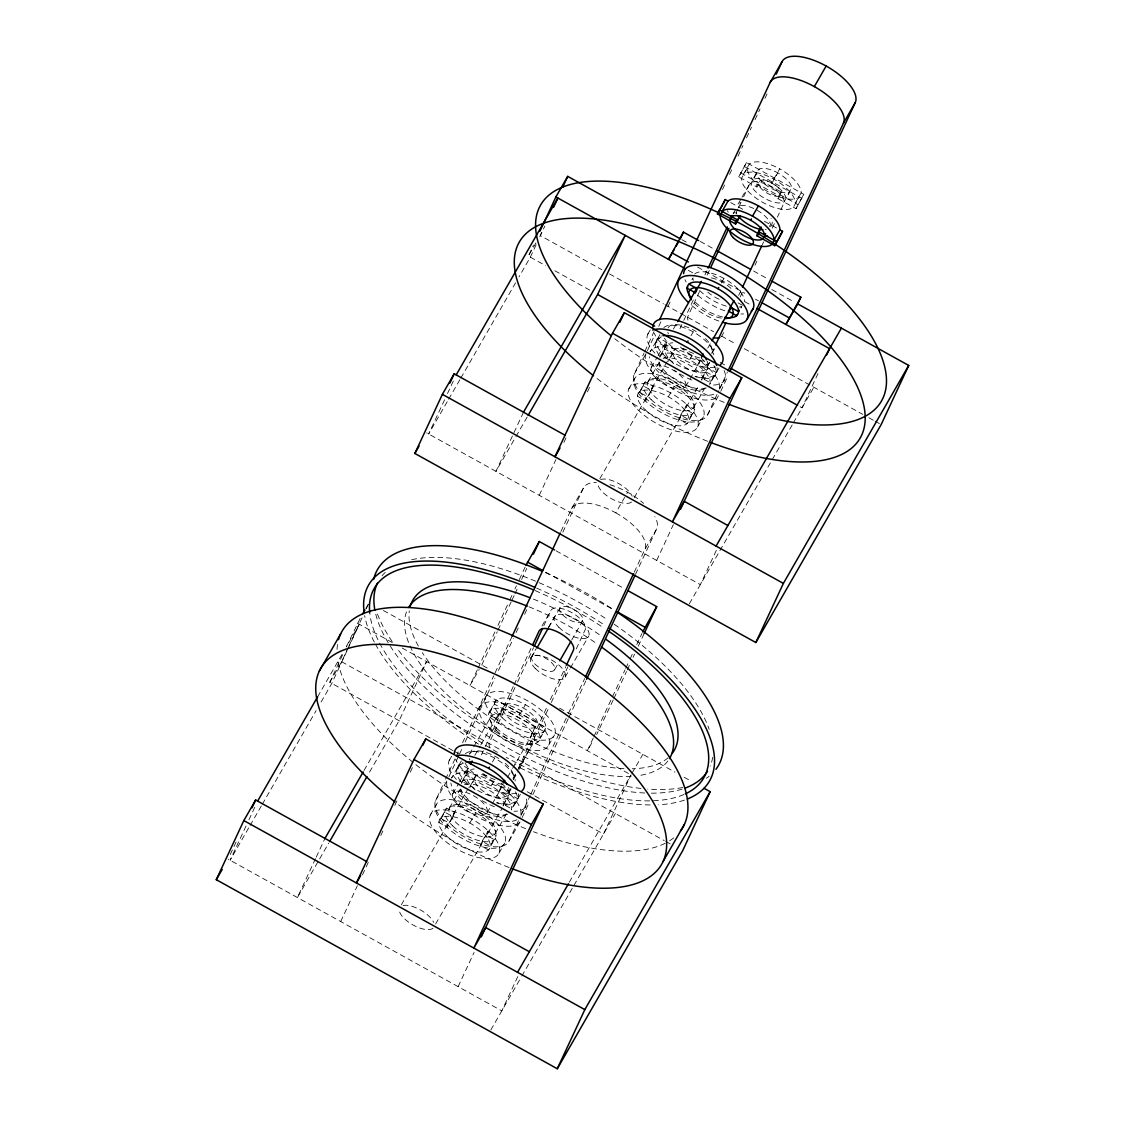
<?xml version="1.0" encoding="UTF-8"?>
<svg xmlns="http://www.w3.org/2000/svg" width="1125" height="1125" viewBox="0 0 1125 1125"><rect width="100%" height="100%" fill="white"/><g stroke="black" fill="none" stroke-linecap="round" stroke-linejoin="round"><path stroke-width="0.75" stroke-dasharray="5 3.75" d="M230.287 854.466L236.812 840.459M246.052 826.003L230.105 860.231L249.216 826.973M248.948 819.773L255.473 805.767M444.6 399.769L428.653 434.011L447.778 400.753M447.497 393.553L454.739 377.986M453.066 750.642L329.794 682.298L343.575 652.725M346.472 646.509L360.717 617.288M529.073 254.517L533.419 245.18M329.794 682.298L341.62 661.725L348.145 647.719M348.863 646.172L362.644 616.613M366.258 608.822L368.438 604.153M541.617 232.397L540.169 235.505L601.819 269.691M347.006 650.714L331.791 683.395L320.484 703.041M347.738 649.167L359.325 624.263L346.289 646.945M536.133 244.73L530.339 257.175L519.033 276.82M539.761 236.939L544.837 226.055M315.52 858.642L297.408 897.539L328.697 843.131M316.252 857.095L324.956 838.42M523.505 412.2L495.956 471.319L515.081 438.075M340.706 921.558L357.37 885.769M362.447 874.87L368.255 862.425M380.784 835.509L383.006 830.756M394.805 805.416L397.012 800.677M410.287 772.172L412.509 767.419M539.255 495.323L555.933 459.534M563.906 442.42L566.072 437.752M587.447 391.866L589.669 387.112M477.309 669.755L469.941 685.589L479.222 669.431M478.041 668.166L495.014 631.758M497.967 625.416L509.034 601.664M509.766 600.089L511.973 595.336M514.927 588.994L516.403 585.83M519.356 579.502L525.248 566.831M481.753 665.03L497.25 631.772M497.981 630.197L511.256 601.692M512.002 600.103L514.209 595.35M514.955 593.775L518.639 585.858M521.592 579.516L526.753 568.434M520.045 821.855L508.964 841.134A41.948 17.859 29.9 0 1 464.738 837.042A41.948 17.859 29.9 0 1 435.642 800.48L444.136 782.255M445.542 779.217L455.456 757.941M456.159 756.422L459.703 748.814M462.544 742.739L493.678 675.872M495.098 672.834L512.086 636.37M560.925 531.52L571.556 508.725L583.369 488.166A41.948 17.859 29.9 0 1 596.334 482.47M646.017 353.7A41.948 17.859 29.9 0 0 673.467 389.334A41.948 17.859 29.9 0 0 718.509 395.733L707.513 414.914A41.948 17.859 29.9 0 1 663.286 410.822A41.948 17.859 29.9 0 1 634.191 374.259L644.105 352.983M644.808 351.464L654.005 331.706M448.875 776.883L458.789 755.606M459.492 754.087L462.333 748.012M465.159 741.938L494.888 678.108M498.431 670.514L513.295 638.606M516.122 632.517L518.245 627.961M524.616 614.292L526.739 609.736M562.852 532.223L583.369 488.166M647.423 350.663L654.511 335.461M658.758 326.348L660.881 321.792M667.955 306.591L671.498 298.997M722.461 189.577L724.584 185.02M729.534 174.389L733.078 166.795M738.042 156.15L742.992 145.519M746.536 137.911L751.486 127.28M755.03 119.686L759.98 109.041M764.93 98.409L768.473 90.816M738.717 176.892L746.508 162.562L803.798 194.316L795.994 208.659L777.952 198.647A13.106 5.583 29.9 0 0 779.794 194.569L781.27 191.995A13.106 5.583 29.9 0 0 772.2 183.164A13.106 5.583 29.9 0 0 760.317 180.38L758.841 182.953A13.106 5.583 29.9 0 0 756.9 186.989L738.717 176.892L746.508 162.562M481.416 754.833L483.328 750.713M485.255 746.592L513.422 686.123M514.055 684.745L531.337 647.648M679.964 328.613L681.877 324.492M683.803 320.358L694.041 298.378M704.925 275.02L706.852 270.886M514.997 687.544L489.389 742.514A19.659 8.367 29.9 0 0 490.261 748.238M517.556 682.045L533.559 647.691M543.811 625.711L550.842 610.594A19.659 8.367 29.9 0 1 571.584 612.506A19.659 8.367 29.9 0 1 585.225 629.648L574.973 651.628M699.469 291.558L687.938 316.294A19.659 8.367 29.9 0 0 688.809 322.017M707.147 275.062L709.706 269.564M735.961 213.23L737.873 209.109M738.52 207.731L741.08 202.233M743.639 196.734L749.405 184.373A19.659 8.367 29.9 0 1 770.133 186.286A19.659 8.367 29.9 0 1 783.773 203.428L777.375 217.167M513.225 779.386L515.784 773.888M518.344 768.389L546.511 707.92M550.35 699.68L565.72 666.703M711.773 353.166L714.333 347.667M738.661 295.439L741.22 289.955M762.342 244.603L763.622 241.847M770.667 226.73L771.947 223.988A19.659 8.367 29.9 0 0 771.089 218.264M519.328 769.289L548.733 707.977M551.292 702.478L567.928 666.745M722.32 335.348L723.6 332.606M740.236 296.873L743.442 289.997M754.959 265.261L756.886 261.141M772.242 228.164L774.802 222.666M795.994 208.659L803.798 194.316M508.964 841.134L520.284 816.82M521.002 815.302L530.198 795.544M530.902 794.025L567.717 715.008M568.42 713.489L584.705 678.544M634.261 572.175L644.878 549.38L656.691 528.82A41.948 17.859 29.9 0 0 654.862 516.614M707.513 414.914L718.833 390.6M719.55 389.081L727.327 372.361M522.197 817.538L529.284 802.336M532.814 794.742L568.209 718.763M568.927 717.244L585.914 680.78M635.456 574.397L656.691 528.82M720.745 391.317L727.833 376.116M458.128 986.653L474.075 952.425M656.677 560.433L673.341 524.644M593.255 738.028L587.348 750.684L593.269 740.405M593.986 736.439L624.966 669.938M625.711 668.348L629.395 660.431M630.141 658.856L633.08 652.514M636.778 644.597L641.939 633.516M613.195 700.045L596.644 734.541M613.927 698.456L626.47 671.541M627.202 669.952L630.155 663.623M633.108 657.295L634.584 654.131M638.269 646.214L644.175 633.544M517.753 976.641L501.806 1010.869L228.108 859.12M716.302 550.42L700.355 584.648L426.656 432.9M817.987 373.584L802.041 407.812L799.031 406.139M535.95 242.845L528.342 256.064L545.639 265.655M448.636 399.248L459.942 379.589M460.814 378.084L515.559 282.867M365.78 608.47L368.325 604.069M317.616 696.811L341.944 654.497M250.088 825.469L261.394 805.823M262.252 804.305L316.139 710.606M515.939 436.556L527.245 416.911M364.064 770.4L426.628 661.584L399.094 720.717L367.805 775.125M647.719 334.308L651.094 328.444M634.191 374.259L645.272 354.98M628.791 388.898L634.711 378.619M655.988 341.606L650.081 351.886A39.319 16.748 29.9 0 1 691.538 355.725A39.319 16.748 29.9 0 1 718.819 389.995L724.725 379.716M659.939 334.659L658.252 337.598L666.464 342.155A19.659 8.367 29.9 0 0 664.58 346.219L656.353 341.663L659.686 335.869M691.903 279.844L692.634 278.564M740.531 199.786L737.578 204.933A19.659 8.367 29.9 0 1 741.122 202.5M742.008 197.213L749.405 184.373M733.177 213.652L735.708 209.25M733.627 213.567L734.372 212.288M651.277 367.538L657.239 357.173M658.083 355.683L664.903 343.842M673.383 329.091L676.8 323.142M664.58 346.219L667.898 340.439M756.9 186.989L758.377 184.416L779.428 196.088L777.952 198.647M659.827 357.3L664.622 348.947L672.848 353.503L668.419 361.223M647.93 381.881L659.756 361.322M599.836 478.673L645.975 398.419M651.895 388.139L667.266 361.406A19.659 8.367 29.9 0 1 668.827 359.733L674.747 349.453L666.52 344.883L660.614 355.177L668.827 359.733M647.55 396.745L653.456 386.466L645.23 381.895L639.323 392.175L647.55 396.745A19.659 8.367 29.9 0 0 645.652 400.795L637.439 396.239L643.345 385.959L651.572 390.516L645.652 400.795M773.789 179.142L779.709 168.863A30.15 12.839 29.9 0 1 801.169 192.853L795.248 203.147A30.15 12.839 29.9 0 0 773.789 179.142A30.15 12.839 29.9 0 0 743.372 174.375L749.292 164.095A30.15 12.839 29.9 0 1 779.709 168.863M771.905 183.206L777.811 172.912A19.659 8.367 29.9 0 1 791.775 187.65L785.869 197.93A19.659 8.367 29.9 0 0 771.905 183.206A19.659 8.367 29.9 0 0 752.766 179.578L758.672 169.298A19.659 8.367 29.9 0 1 777.811 172.912M690.975 335.784L693.197 331.931M721.35 282.966L723.937 278.466M449.17 760.542L451.702 756.127M479.911 707.077L485.817 696.797M435.642 800.48L447.455 779.92A41.948 17.859 29.9 0 0 474.919 815.555A41.948 17.859 29.9 0 0 519.961 821.953M668.362 396.788L674.283 386.508M689.653 359.775L693.337 353.348M430.242 815.119L436.148 804.839M457.439 767.827L451.533 778.106A39.319 16.748 29.9 0 1 492.989 781.945A39.319 16.748 29.9 0 1 520.27 816.216L526.177 805.936M461.391 760.88L459.689 763.819L467.916 768.375A19.659 8.367 29.9 0 0 466.031 772.439L457.805 767.883L461.123 762.103M769.388 226.589L770.498 224.662A19.659 8.367 29.9 0 0 756.534 209.925A19.659 8.367 29.9 0 0 737.395 206.311M541.983 626.006L550.842 610.594M469.42 754.2L472.838 748.28M473.681 746.803L490.711 717.188M709.622 362.714L705.923 369.141L697.697 364.584A19.659 8.367 29.9 0 0 699.595 360.52L700.706 358.594M697.697 364.584L701.03 358.805M685.645 386.592L699.272 362.897M707.752 348.145L710.325 343.688M452.728 793.758L458.691 783.394M459.534 781.917L466.355 770.062M474.834 755.325L479.967 746.381M480.825 744.891L497.095 716.611M530.761 658.055L536.02 648.914M548.283 627.581L554.414 616.922M531.745 656.944L536.006 649.547M548.761 627.356L559.828 608.119M496.772 718.973A19.659 8.367 29.9 0 1 498.656 714.923L504.548 704.686A19.659 8.367 29.9 0 1 523.702 708.286A19.659 8.367 29.9 0 1 537.666 723.052L531.788 733.289A19.659 8.367 29.9 0 1 529.889 737.339L538.116 741.909L544.022 731.616L494.452 704.138L488.545 714.417L496.772 718.973L502.65 708.75L535.781 727.116L529.889 737.339M466.031 772.439L469.35 766.659M571.556 508.725A41.948 17.859 29.9 0 1 615.769 512.817L624.642 497.391M626.864 493.537L627.595 492.258M461.278 783.52L466.073 775.167L474.3 779.723L469.87 787.444M449.381 808.102L460.364 789.019M711.97 353.348L716.4 345.628M709.298 362.517L707.822 365.077L699.595 360.52M740.77 307.772L741.516 306.478M741.094 307.969L741.839 306.689M680.667 415.111L686.587 404.831L694.8 409.387L688.894 419.667L680.667 415.111A19.659 8.367 29.9 0 1 678.783 419.161L687.009 423.717L692.916 413.438L684.689 408.881A19.659 8.367 29.9 0 0 686.587 404.831M701.958 378.098L707.864 367.819L716.091 372.375L710.184 382.655L701.958 378.098A19.659 8.367 29.9 0 1 701.747 380.208M678.783 419.161L684.689 408.881M701.536 379.589L705.98 371.869L714.192 376.425L709.763 384.145M634.205 497.728L680.344 417.488M686.264 407.194L699.075 384.919M401.288 904.894L447.427 824.653M453.347 814.373L467.859 789.117M449.002 822.966L454.908 812.686L446.681 808.13L440.775 818.409L449.002 822.966A19.659 8.367 29.9 0 0 447.103 827.03L438.877 822.459L444.797 812.18L453.023 816.736L447.103 827.03M470.278 785.953L476.184 775.673L467.972 771.117L462.052 781.397L470.278 785.953A19.659 8.367 29.9 0 0 468.844 787.387M693.759 407.292L705.586 386.733A26.213 11.166 29.9 0 1 678.98 384.736A26.213 11.166 29.9 0 1 659.433 362.278M492.427 762.005L494.648 758.152M519.483 714.966L525.389 704.686M716.456 372.431L718.987 368.016M554.667 669.656L558.914 662.245M571.683 640.055L582.736 620.817M469.814 823.008L475.72 812.728M491.091 785.995L495.155 778.936M697.528 427.008L703.448 416.728M511.073 788.934L507.375 795.361L499.148 790.805A19.659 8.367 29.9 0 0 501.047 786.755L502.158 784.814M499.148 790.805L502.847 784.378M487.097 812.812L491.358 805.416M492.202 803.925L500.723 789.117M507.488 777.347L511.763 769.908M512.62 768.417L531.464 735.666M565.13 677.109L569.517 669.487M570.389 667.969L588.783 635.977M512.958 778.345L516.361 772.425M517.219 770.934L534.248 741.333M513.422 779.569L517.852 771.848M510.736 788.737L509.259 791.311L501.047 786.755M482.119 841.331L488.039 831.052L496.252 835.608L490.345 845.887L482.119 841.331A19.659 8.367 29.9 0 1 480.234 845.395L488.447 849.952L494.367 839.672L486.141 835.102A19.659 8.367 29.9 0 0 488.039 831.052M503.409 804.319L509.316 794.039L517.542 798.595L511.622 808.875L503.409 804.319A19.659 8.367 29.9 0 1 503.353 805.866M480.234 845.395L486.141 835.102M502.988 805.809L507.431 798.103L515.644 802.659L511.58 809.719M435.656 923.948L481.795 843.708M487.716 833.428L502.228 808.172M495.211 833.513L506.194 814.416M517.908 798.652L520.439 794.25M548.648 745.186L554.555 734.906M498.98 853.228L504.9 842.948M689.372 603.745L792.478 424.434M793.35 422.93L813.867 387.253M569.32 882.225L631.027 774.914L603.492 834.033L526.261 791.212M631.884 773.438L642.853 754.341M490.823 1029.966L520.931 977.625M521.789 976.106L573.075 886.936M573.947 885.431L615.319 813.473M744.623 166.613L801.914 198.38M760.317 180.38L781.27 191.995M740.602 172.842L758.841 182.953M779.794 194.569L797.892 204.595M730.688 202.598L743.47 209.686M764.423 221.302L777.206 228.389M700.2 241.411L713.925 249.019M753.567 270.998L767.292 278.62M681.834 239.653L686.405 242.184M771.806 289.533L794.672 302.217M697.528 267.047L744.792 293.259M755.466 299.18L758.517 300.867M688.303 270.352L695.939 274.584M744.736 301.641L752.358 305.873M738.07 302.906L742.584 305.395M609.469 273.923L663.441 303.848M664.959 304.692L678.684 312.3M680.217 313.144L713.756 331.748M721.392 335.981L736.636 344.433M744.258 348.666L862.819 414.394M868.936 417.783L873.52 420.328M875.053 421.172L879.637 423.717M554.808 270.745L589.992 290.25M720.239 362.461L726.342 365.836M556.059 550.814L624.684 588.867M545.766 572.231L614.391 610.27M383.386 610.495L489.389 669.248M559.533 708.145L674.986 772.158M684.155 777.248L691.805 781.481M357.342 623.166L392.977 642.923M402.159 648.014L629.522 774.07M498.656 714.923L490.444 710.367L496.35 700.073L545.92 727.566L540 737.845L531.788 733.289M341.62 661.725L664.256 840.614M665.789 841.458L670.388 844.003M454.584 751.486L459.169 754.017M615.769 512.817A41.948 17.859 29.9 0 1 644.878 549.38M609.919 484.734A41.948 17.859 29.9 0 1 643.598 503.395M523.758 761.569A19.659 8.367 29.9 0 1 514.659 763.959M502.833 784.519A19.659 8.367 29.9 0 1 481.177 772.509M506.517 813.811A26.213 11.166 29.9 0 1 479.391 810.394A26.213 11.166 29.9 0 1 460.87 788.513M464.555 784.702A26.213 11.166 29.9 0 1 488.855 790.102A26.213 11.166 29.9 0 1 507.164 808.327M721.927 335.995A19.659 8.367 29.9 0 1 721.378 336.572M699.736 357.961A19.659 8.367 29.9 0 1 679.725 346.289M663.103 358.481A26.213 11.166 29.9 0 1 686.25 363.248A26.213 11.166 29.9 0 1 705.192 380.644M501.131 783.084A19.659 8.367 29.9 0 1 503.916 799.045A19.659 8.367 29.9 0 1 476.522 784.702A19.659 8.367 29.9 0 1 487.223 775.786M673.706 837.886A196.608 83.714 29.9 0 1 667.941 841.809M665.198 843.286A196.608 83.714 29.9 0 1 533.475 831.713M525.67 828.647A196.608 83.714 29.9 0 1 337.5 658.603M337.036 649.42A196.608 83.714 29.9 0 1 337.795 642.783M509.077 867.516A196.608 83.714 29.9 0 1 396.281 803.011M495.028 779.681A24.905 10.603 29.9 0 1 480.881 772.228M469.8 759.98A24.905 10.603 29.9 0 1 469.294 758.602M469.913 753.384A24.905 10.603 29.9 0 1 499.57 758.995M505.181 763.256A24.905 10.603 29.9 0 1 513.281 777.431M516.727 793.238A39.319 16.748 29.9 0 1 482.358 784.533A39.319 16.748 29.9 0 1 455.653 759.375M518.527 793.73A39.319 16.748 29.9 0 1 496.406 802.758M456.37 779.4A39.319 16.748 29.9 0 1 452.447 757.083M505.223 787.191A28.842 12.277 29.9 0 1 465.047 762.863M465.384 753.75A28.842 12.277 29.9 0 1 494.353 757.983A28.842 12.277 29.9 0 1 515.18 781.031M508.556 787.5A28.842 12.277 29.9 0 1 478.336 790.763A28.842 12.277 29.9 0 1 462.938 762.202M667.856 760.992A150.736 64.181 29.9 0 1 637.65 775.716M631.181 776.32A150.736 64.181 29.9 0 1 473.386 716.583A150.736 64.181 29.9 0 1 407.32 609.947M528.961 606.797A150.736 64.181 29.9 0 1 597.628 644.259M709.186 776.194A196.608 83.714 29.9 0 1 706.416 778.247M682.692 787.5A196.608 83.714 29.9 0 1 647.733 789.047M640.997 788.428A196.608 83.714 29.9 0 1 397.083 648.464M392.175 641.573A196.608 83.714 29.9 0 1 376.566 611.606M545.428 572.681A196.608 83.714 29.9 0 1 614.081 610.073M684.422 800.1A196.608 83.714 29.9 0 1 658.659 804.755M650.152 804.938A196.608 83.714 29.9 0 1 519.216 767.362M478.477 744.103A196.608 83.714 29.9 0 1 375.834 644.892M374.259 641.967A196.608 83.714 29.9 0 1 364.627 615.628M536.569 588.094A196.608 83.714 29.9 0 1 605.208 625.5M682.172 789.103A190.055 80.916 29.9 0 1 650.883 793.167M644.738 792.998A190.055 80.916 29.9 0 1 375.202 611.775M382.078 575.747A190.055 80.916 29.9 0 1 385.242 572.386M411.694 559.673A190.055 80.916 29.9 0 1 607.444 619.706M614.222 624.277A190.055 80.916 29.9 0 1 709.172 729.394M712.645 757.322A190.055 80.916 29.9 0 1 710.227 766.055M683.888 794.531A190.055 80.916 29.9 0 1 506.306 757.392M497.377 752.358A190.055 80.916 29.9 0 1 369.942 614.686M535.177 590.611A190.055 80.916 29.9 0 1 603.014 627.413M668.123 757.73A150.736 64.181 29.9 0 1 632.194 768.755M623.967 768.656A150.736 64.181 29.9 0 1 422.325 652.683M418.359 646.073A150.736 64.181 29.9 0 1 409.289 610.861M533.391 599.091A150.736 64.181 29.9 0 1 602.072 636.553M535.781 727.116A19.659 8.367 29.9 0 1 516.614 723.502A19.659 8.367 29.9 0 1 502.65 708.75M432.984 928.209A19.659 8.367 29.9 0 1 413.184 925.059A19.659 8.367 29.9 0 1 399.178 909.464M403.087 905.498A19.659 8.367 29.9 0 1 420.272 909.844A19.659 8.367 29.9 0 1 433.617 922.416M453.023 816.736A19.659 8.367 29.9 0 1 454.908 812.686M526.373 799.003A39.319 16.748 29.9 0 1 514.027 811.266M494.452 806.766A39.319 16.748 29.9 0 1 479.602 799.045M460.659 781.678A39.319 16.748 29.9 0 1 464.541 762.961M516.994 819.675A39.319 16.748 29.9 0 1 478.8 812.391A39.319 16.748 29.9 0 1 450.9 783.028M515.377 791.817A28.842 12.277 29.9 0 1 497.194 802.73M475.116 789.933A28.842 12.277 29.9 0 1 474.272 769.022M507.769 814.134A28.842 12.277 29.9 0 1 481.795 808.931A28.842 12.277 29.9 0 1 460.87 789.258M461.264 782.241A28.842 12.277 29.9 0 1 490.95 785.925A28.842 12.277 29.9 0 1 511.495 809.944M719.114 299.222A19.659 8.367 29.9 0 1 707.794 292.162M711.366 277.889A19.659 8.367 29.9 0 1 731.756 289.195M701.283 358.172A19.659 8.367 29.9 0 1 700.748 372.839A19.659 8.367 29.9 0 1 673.987 356.752A19.659 8.367 29.9 0 1 688.57 350.536M631.533 501.989A19.659 8.367 29.9 0 1 612.562 499.289A19.659 8.367 29.9 0 1 597.783 484.158M600.609 479.573A19.659 8.367 29.9 0 1 617.962 483.145A19.659 8.367 29.9 0 1 632.166 496.195M715.275 367.003A39.319 16.748 29.9 0 1 680.906 358.312A39.319 16.748 29.9 0 1 654.216 333.155M717.075 367.509A39.319 16.748 29.9 0 1 694.955 376.537M654.919 353.18A39.319 16.748 29.9 0 1 650.995 330.863M703.772 360.97A28.842 12.277 29.9 0 1 664.439 338.161M663.834 327.628A28.842 12.277 29.9 0 1 692.747 331.678A28.842 12.277 29.9 0 1 713.728 354.797M707.105 361.266A28.842 12.277 29.9 0 1 676.884 364.528A28.842 12.277 29.9 0 1 661.486 335.981M743.625 313.903A39.319 16.748 29.9 0 1 740.953 314.016M724.795 310.795A39.319 16.748 29.9 0 1 697.57 295.186M686.095 282.009A39.319 16.748 29.9 0 1 684.956 279.689M718.889 321.075A39.319 16.748 29.9 0 1 690.736 304.678M740.602 306.591A28.842 12.277 29.9 0 1 739.336 307.027M726.328 306.141A28.842 12.277 29.9 0 1 698.808 289.491M693.281 280.364A28.842 12.277 29.9 0 1 693.014 277.917M694.673 274.064A28.842 12.277 29.9 0 1 723.642 278.297A28.842 12.277 29.9 0 1 744.469 301.345M722.573 316.969A28.842 12.277 29.9 0 1 694.448 301.373M651.572 390.516A19.659 8.367 29.9 0 1 653.456 386.466M724.148 370.589A39.319 16.748 29.9 0 1 709.65 384.905M691.875 380.081A39.319 16.748 29.9 0 1 674.086 370.055M659.208 355.458A39.319 16.748 29.9 0 1 661.008 337.345M713.798 394.256A39.319 16.748 29.9 0 1 675.675 385.214A39.319 16.748 29.9 0 1 649.448 356.808M713.925 365.597A28.842 12.277 29.9 0 1 695.742 376.509M673.664 363.712A28.842 12.277 29.9 0 1 672.82 342.802M706.317 387.914A28.842 12.277 29.9 0 1 679.247 382.106A28.842 12.277 29.9 0 1 658.997 361.673M659.503 356.484A28.842 12.277 29.9 0 1 689.077 359.466A28.842 12.277 29.9 0 1 710.016 383.85M766.237 229.57A19.659 8.367 29.9 0 1 765.225 229.697M736.777 213.919A19.659 8.367 29.9 0 1 735.877 212.034M728.269 212.245A30.15 12.839 29.9 0 1 727.411 210.656M724.233 402.427A196.608 83.714 29.9 0 1 614.798 338.738M707.625 441.295A196.608 83.714 29.9 0 1 594.83 376.791M721.266 318.136A24.905 10.603 29.9 0 1 692.466 301.317M693.577 353.461A24.905 10.603 29.9 0 1 683.311 348.567M668.348 333.759A24.905 10.603 29.9 0 1 667.856 332.381M667.983 327.98A24.905 10.603 29.9 0 1 696.178 331.537M705.417 338.583A24.905 10.603 29.9 0 1 711.506 352.125M779.428 196.088A13.106 5.583 29.9 0 1 767.475 193.317A13.106 5.583 29.9 0 1 758.377 184.416M747.38 168.145L741.459 178.425A30.15 12.839 29.9 0 0 762.919 202.486A30.15 12.839 29.9 0 0 793.378 207.211L799.298 196.931A30.15 12.839 29.9 0 1 768.839 192.206A30.15 12.839 29.9 0 1 747.38 168.145M756.759 173.348L750.853 183.628A19.659 8.367 29.9 0 0 764.817 198.422A19.659 8.367 29.9 0 0 783.998 202.008L789.919 191.728A19.659 8.367 29.9 0 1 770.723 188.142A19.659 8.367 29.9 0 1 756.759 173.348M455.245 821.798A26.213 11.166 29.9 0 0 494.691 834.37A26.213 11.166 29.9 0 0 466.959 806.259A26.213 11.166 29.9 0 0 455.245 821.798M653.794 395.564A26.213 11.166 29.9 0 0 693.239 408.15A26.213 11.166 29.9 0 0 665.508 380.039A26.213 11.166 29.9 0 0 653.794 395.564M562.753 614.953A13.106 5.583 29.9 0 0 582.483 621.253A13.106 5.583 29.9 0 0 568.617 607.191A13.106 5.583 29.9 0 0 562.753 614.953M496.266 730.195A24.905 10.603 29.9 0 0 533.756 742.148A24.905 10.603 29.9 0 0 507.403 715.444A24.905 10.603 29.9 0 0 496.266 730.195M534.67 663.792A13.106 5.583 29.9 0 0 554.4 670.078A13.106 5.583 29.9 0 0 540.534 656.03A13.106 5.583 29.9 0 0 534.67 663.792M494.606 717.328A39.319 16.748 29.9 0 0 553.781 736.2A39.319 16.748 29.9 0 0 512.184 694.027A39.319 16.748 29.9 0 0 494.606 717.328M488.686 727.608A39.319 16.748 29.9 0 0 547.875 746.48A39.319 16.748 29.9 0 0 506.264 704.306A39.319 16.748 29.9 0 0 488.686 727.608M502.242 717.736A28.842 12.277 29.9 0 0 545.133 730.308A28.842 12.277 29.9 0 0 513.183 699.497A28.842 12.277 29.9 0 0 502.242 717.736M496.336 728.016A28.842 12.277 29.9 0 0 539.227 740.587A28.842 12.277 29.9 0 0 507.277 709.791A28.842 12.277 29.9 0 0 496.336 728.016M535.148 668.306A19.659 8.367 29.9 0 0 564.75 677.756A19.659 8.367 29.9 0 0 543.938 656.663A19.659 8.367 29.9 0 0 535.148 668.306M558.802 627.188A19.659 8.367 29.9 0 0 588.389 636.623A19.659 8.367 29.9 0 0 567.591 615.544A19.659 8.367 29.9 0 0 558.802 627.188M457.116 804.023A19.659 8.367 29.9 0 0 486.703 813.459A19.659 8.367 29.9 0 0 465.905 792.38A19.659 8.367 29.9 0 0 457.116 804.023M444.937 825.37A39.319 16.748 29.9 0 0 504.127 844.242A39.319 16.748 29.9 0 0 462.516 802.069A39.319 16.748 29.9 0 0 444.937 825.37M439.031 835.65A39.319 16.748 29.9 0 0 498.206 854.522A39.319 16.748 29.9 0 0 456.609 812.362A39.319 16.748 29.9 0 0 439.031 835.65M452.573 825.792A28.842 12.277 29.9 0 0 495.478 838.35A28.842 12.277 29.9 0 0 463.528 807.553A28.842 12.277 29.9 0 0 452.573 825.792M446.667 836.072A28.842 12.277 29.9 0 0 489.558 848.63A28.842 12.277 29.9 0 0 457.608 817.833A28.842 12.277 29.9 0 0 446.667 836.072M655.664 377.803A19.659 8.367 29.9 0 0 685.252 387.239A19.659 8.367 29.9 0 0 664.453 366.159A19.659 8.367 29.9 0 0 655.664 377.803M643.486 399.15A39.319 16.748 29.9 0 0 702.675 418.022A39.319 16.748 29.9 0 0 661.064 375.848A39.319 16.748 29.9 0 0 643.486 399.15M637.58 409.43A39.319 16.748 29.9 0 0 696.755 428.302A39.319 16.748 29.9 0 0 655.158 386.128A39.319 16.748 29.9 0 0 637.58 409.43M651.136 399.558A28.842 12.277 29.9 0 0 694.027 412.13A28.842 12.277 29.9 0 0 662.077 381.319A28.842 12.277 29.9 0 0 651.136 399.558M645.216 409.837A28.842 12.277 29.9 0 0 688.106 422.409A28.842 12.277 29.9 0 0 656.156 391.598A28.842 12.277 29.9 0 0 645.216 409.837"/><path stroke-width="1.5" d="M704.039 788.273L710.156 791.663L682.622 850.795L557.283 1068.75L216.281 879.694L243.83 820.561L255.656 800.002L366.75 861.595M771.877 281.152L800.845 297.211L797.723 303.905L908.719 365.442L881.17 424.561L755.831 642.53L414.844 453.459L442.378 394.341L454.205 373.781L565.312 435.375M252.028 807.778L255.656 800.002M449.859 383.105L454.205 373.781M539.944 231.173L555.891 196.945L567.717 176.372L680.302 238.809L683.423 232.116L698.667 240.567M562.641 187.27L567.717 176.372M553.528 207.38L557.873 198.042L456.202 374.878M528.117 415.406L597.642 294.483L625.191 235.364L523.505 412.2M481.317 936.858L543.206 804.023L425.784 738.914L413.958 759.473L356.428 882.984L360.647 875.644M680.597 509.077L741.755 377.789L624.333 312.694L612.506 333.253L554.977 456.764L560.039 447.947M422.831 745.256L425.784 738.914M619.903 322.2L624.333 312.694M525.994 565.242L539.297 541.519L554.541 549.97M683.423 232.116L668.489 259.369L674.395 249.089M533.391 554.189L539.297 541.519M512.086 636.37L560.222 533.039M659.672 319.556L770.105 82.505L781.917 61.931A41.948 17.859 29.9 0 1 826.144 66.023A41.948 17.859 29.9 0 1 855.253 102.586L729.956 371.559M776.264 74.095L781.917 61.931M740.419 215.648L735.623 224.002L717.427 213.905L725.231 199.575L728.002 201.108A30.15 12.839 29.9 0 1 758.419 205.875A30.15 12.839 29.9 0 1 779.878 229.866L782.522 231.328L774.717 245.672L756.661 235.659A13.106 5.583 29.9 0 0 758.503 231.581L761.091 227.081M723.347 203.625L725.231 199.575M532.617 644.892L539.03 631.153A19.659 8.367 29.9 0 1 559.758 633.066A19.659 8.367 29.9 0 1 573.398 650.208L566.353 665.325M708.131 268.144L727.327 226.913M534.206 646.327L542.531 628.453M710.986 266.822L728.916 228.347M715.612 344.911L725.85 322.931M742.5 287.198L761.709 245.967M774.717 245.672L782.522 231.328M585.408 677.025L633.544 573.694M728.044 370.842L843.427 123.159L855.253 102.586M586.617 679.261L634.753 575.916M543.206 804.023L531.38 824.583L473.85 948.094L485.663 927.52L529.355 951.75M741.755 377.789L729.928 398.362L672.398 521.859L684.225 501.3L727.903 525.516M642.67 631.941L656.705 606.628L627.736 590.555M800.845 297.211L785.897 324.464L797.723 303.905M644.175 633.544L656.705 606.628M826.678 354.909L829.589 348.68L756.928 308.405M557.283 1068.75L584.831 1009.617L710.156 791.663M755.831 642.53L783.38 583.397L908.719 365.442M414.844 453.459L419.062 446.119M319.345 670.992L340.622 633.98M362.405 614.348L364.936 609.947M257.639 801.098L317.616 696.811M216.281 879.694L222.202 869.414M324.956 838.42L363.192 771.919M329.569 841.627L366.933 776.63M676.083 246.15L677.77 243.211M717.427 213.905L722.489 205.102M728.002 201.108L722.095 211.387A30.15 12.839 29.9 0 1 752.513 216.155A30.15 12.839 29.9 0 1 773.972 240.159L779.878 229.866M722.77 210.938L720.183 215.437A30.15 12.839 29.9 0 0 741.642 239.498A30.15 12.839 29.9 0 0 772.102 244.223L774.689 239.723M687.839 286.917L687.094 288.197L695.32 292.753L696.797 290.194M732.516 215.494L729.562 220.641A19.659 8.367 29.9 0 0 743.527 235.434A19.659 8.367 29.9 0 0 762.722 239.02L765.675 233.873M677.658 321.652L695.644 290.377M695.32 292.753A19.659 8.367 29.9 0 1 697.205 288.689L701.409 281.391M735.623 224.002A13.106 5.583 29.9 0 1 737.55 219.966L740.081 215.55M770.105 82.505A41.948 17.859 29.9 0 1 814.331 86.597L826.144 66.023M752.513 216.155L758.419 205.875M731.489 216.591A19.659 8.367 29.9 0 1 750.614 220.205L751.359 218.925M687.291 342.211L688.022 340.917M718.031 288.745L718.763 287.466M756.661 235.659L761.091 227.953M765.323 233.662L764.578 234.942A19.659 8.367 29.9 0 0 750.614 220.205M701.438 357.314L703.294 354.094M737.409 314.395L736.664 315.675L728.438 311.119A19.659 8.367 29.9 0 0 730.336 307.069L734.02 300.67M728.438 311.119L730.28 307.927M712.027 340.706L730.013 309.431M536.85 648.07L547.917 628.833M470.447 763.973L472.134 761.034M739.294 310.331L738.563 311.625L730.336 307.069M488.728 768.431L489.473 767.152M747.197 318.966L753.103 308.686M559.772 660.769L570.825 641.531M503.255 782.888L504.745 780.328M716.077 546.089L841.402 328.12M517.528 972.309L568.462 883.73M663.047 861.553L684.323 824.541M719.325 209.855L737.55 219.966M758.503 231.581L776.602 241.608M716.977 250.706L750.516 269.311M671.597 252.675L688.373 261.97M761.569 302.555L789.019 317.77M555.891 196.945L685.252 268.664M688.992 284.133L697.205 288.689M597.642 294.483L654.666 326.109M730.913 368.381L797.527 405.309M612.506 333.253L729.928 398.362M442.378 394.341L783.38 583.397M527.47 562.078L542.714 570.544M617.442 611.972L644.892 627.188M413.958 759.473L531.38 824.583M243.83 820.561L584.831 1009.617M814.331 86.597A41.948 17.859 29.9 0 1 843.427 123.159M719.803 337.486A19.659 8.367 29.9 0 1 713.208 337.739M338.512 639.703A196.608 83.714 29.9 0 1 549.478 654.005A196.608 83.714 29.9 0 1 680.442 830.995M394.973 801.97A196.608 83.714 29.9 0 1 378.127 644.33A196.608 83.714 29.9 0 1 652.12 800.353A196.608 83.714 29.9 0 1 512.184 868.725M454.359 753.342A39.319 16.748 29.9 0 1 496.533 754.087A39.319 16.748 29.9 0 1 521.958 790.819M456.258 755.677A39.319 16.748 29.9 0 1 490.627 764.367A39.319 16.748 29.9 0 1 517.317 789.525M465.989 761.737A28.842 12.277 29.9 0 1 507.094 784.533M408.684 607.402A150.736 64.181 29.9 0 1 527.316 606.136M601.467 647.002A150.736 64.181 29.9 0 1 669.473 758.602M373.598 579.516A196.608 83.714 29.9 0 1 542.377 571.359M616.894 611.958A196.608 83.714 29.9 0 1 715.922 769.317M609.441 628.327A196.608 83.714 29.9 0 1 687.375 799.003M364.106 612.337A196.608 83.714 29.9 0 1 535.036 587.433M707.541 771.23A190.055 80.916 29.9 0 1 685.364 788.006M374.878 610.158A190.055 80.916 29.9 0 1 377.395 583.186M608.442 631.069A190.055 80.916 29.9 0 1 685.322 793.884M369.759 613.167A190.055 80.916 29.9 0 1 533.686 589.978M410.231 606.333A150.736 64.181 29.9 0 1 530.1 597.783M605.897 639.281A150.736 64.181 29.9 0 1 672.286 753.286M652.908 327.122A39.319 16.748 29.9 0 1 695.081 327.867A39.319 16.748 29.9 0 1 720.506 364.598M652.739 330.047A39.319 16.748 29.9 0 1 689.175 338.147A39.319 16.748 29.9 0 1 716.653 365.484M662.934 335.672A28.842 12.277 29.9 0 1 706.472 359.817M683.648 273.656A39.319 16.748 29.9 0 1 725.836 274.402A39.319 16.748 29.9 0 1 751.247 311.133M688.078 302.217A39.319 16.748 29.9 0 1 692.522 275.597A39.319 16.748 29.9 0 1 744.497 305.902A39.319 16.748 29.9 0 1 722.32 322.186M691.509 298.153A28.842 12.277 29.9 0 1 699.244 282.192A28.842 12.277 29.9 0 1 735.202 303.047A28.842 12.277 29.9 0 1 724.683 317.377M767.63 236.109A30.15 12.839 29.9 0 1 765.506 235.828M732.066 217.294A30.15 12.839 29.9 0 1 730.603 215.592M762.933 229.683A19.659 8.367 29.9 0 1 738.127 215.93M610.833 335.531A196.608 83.714 29.9 0 1 601.228 181.111A196.608 83.714 29.9 0 1 873.38 339.567A196.608 83.714 29.9 0 1 728.902 404.283M593.522 375.75A196.608 83.714 29.9 0 1 576.675 218.109A196.608 83.714 29.9 0 1 850.669 374.133A196.608 83.714 29.9 0 1 710.733 442.491M691.298 299.742A24.905 10.603 29.9 0 1 699.455 287.761A24.905 10.603 29.9 0 1 729.169 304.228A24.905 10.603 29.9 0 1 725.091 318.488M733.219 237.572A13.106 5.583 29.9 0 0 752.948 243.858A13.106 5.583 29.9 0 0 739.083 229.795A13.106 5.583 29.9 0 0 733.219 237.572"/></g></svg>
